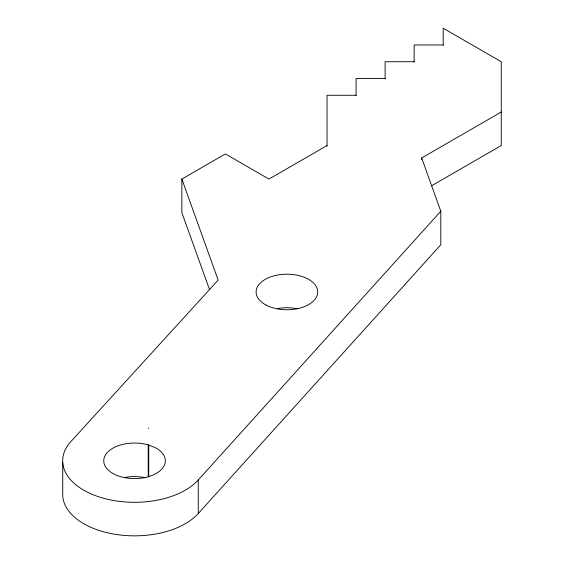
<?xml version="1.0" encoding="UTF-8"?>
<svg xmlns="http://www.w3.org/2000/svg" width="564" height="564" viewBox="0 0 564 564"><rect width="100%" height="100%" fill="white"/><g stroke="black" fill="none" stroke-linecap="round" stroke-linejoin="round"><path stroke-width="0.85" d="M327.042 145.547L268.965 179.077L225.41 153.93L181.855 179.077L218.162 280.104L70.803 441.647A71.861 41.489 0 0 0 101.33 497.617A71.861 41.489 0 0 0 198.267 479.992L440.808 211.232L421.668 157.976L501.262 112.025M62.738 462.614L62.738 496.144A71.861 41.489 0 0 0 118.955 534.855A71.861 41.489 0 0 0 198.267 513.522L440.808 244.762L440.808 211.232M431.523 185.81L501.262 145.547L501.262 61.73L443.191 28.2L443.191 45.395M443.191 44.965L414.152 44.965L414.152 62.16M414.152 61.73L385.113 61.73L385.113 78.925M385.113 78.495L356.074 78.495L356.074 95.69M356.074 95.26L327.042 95.26L327.042 146.125M148.219 428.125L148.734 428.323M148.219 444.89L154.896 447.478A30.801 17.78 0 0 1 146.873 477.109A30.801 17.78 0 0 1 103.748 460.393A30.801 17.78 0 0 1 148.219 444.89L148.219 476.7M209.533 289.614L181.855 212.607L181.855 179.077M421.668 157.976L421.668 159.69M198.267 479.992L198.267 513.522M148.734 445.088L148.734 476.897M124.7 477.496A30.801 17.78 0 0 1 145.766 477.793M277.65 308.557A30.801 17.78 0 0 1 297.024 308.719M266.088 305.089A30.801 17.78 0 0 0 316.968 295.839A30.801 17.78 0 0 0 277.65 275.028A30.801 17.78 0 0 0 266.088 305.089"/></g></svg>
